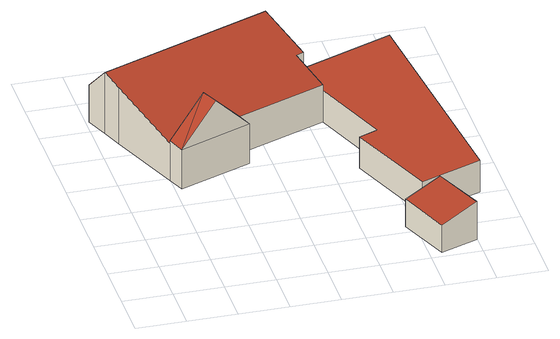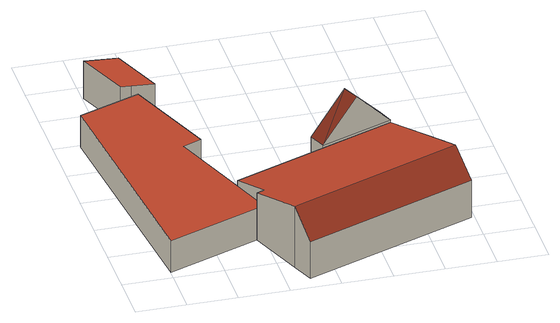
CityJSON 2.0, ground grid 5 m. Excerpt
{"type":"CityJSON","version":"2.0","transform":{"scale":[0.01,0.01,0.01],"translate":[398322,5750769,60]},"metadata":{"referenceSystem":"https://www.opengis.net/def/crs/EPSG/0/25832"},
"CityObjects":{
"building1":{"type":"Building","attributes":{"Gemeindeschluessel":"05558044","Geometrietyp2DReferenz":"3000","function":"31001_1000"},"address":[{"country":"Germany","locality":"Senden","thoroughfareNumber":"35","thoroughfareName":"Bredenbeck"}],"children":["building1-1","building1-2"]},
"building1-1":{"type":"BuildingPart","attributes":{"roofType":"3100","measuredHeight":6.69},"parents":["building1"],"geometry":[{"type":"Solid","lod":"2","boundaries":[[[[0,1,2,3]],[[4,5,6,7]],[[8,9,5,4]],[[10,11,9,8]],[[12,13,11,10]],[[14,15,13,12]],[[16,17,15,14]],[[18,19,17,16]],[[3,2,19,18]],[[12,10,8,14]],[[4,7,0,3,18,16,14,8]],[[1,6,5,9,11,13,15,17,19,2]],[[1,0,7,6]]]],"semantics":{"surfaces":[{"type":"WallSurface"},{"type":"RoofSurface"},{"type":"GroundSurface"},{"type":"ClosureSurface"}],"values":[[0,0,0,0,0,0,0,0,0,1,1,2,3]]}}]},
"building1-2":{"type":"BuildingPart","attributes":{"roofType":"3100","measuredHeight":8.22},"parents":["building1"],"geometry":[{"type":"Solid","lod":"2","boundaries":[[[[20,21,1,0,22]],[[23,24,21,20]],[[25,7,6,24,23]],[[20,26,23]],[[25,27,22]],[[26,20,22]],[[22,27,26]],[[23,26,27]],[[27,25,23]],[[21,24,6,1]],[[7,25,22,0]],[[1,6,7,0]]]],"semantics":{"surfaces":[{"type":"WallSurface"},{"type":"RoofSurface"},{"type":"GroundSurface"},{"type":"ClosureSurface"}],"values":[[0,0,0,0,0,1,1,1,1,2,0,3]]}}]},
"building2":{"type":"Building","attributes":{"Gemeindeschluessel":"05558044","Geometrietyp2DReferenz":"3000","function":"31001_2460","roofType":"2100","measuredHeight":4.12},"geometry":[{"type":"Solid","lod":"2","boundaries":[[[[28,29,30,31]],[[32,33,29,28]],[[34,35,33,32]],[[36,37,35,34]],[[31,30,37,36]],[[34,32,28,31,36]],[[29,33,35,37,30]]]],"semantics":{"surfaces":[{"type":"WallSurface"},{"type":"RoofSurface"},{"type":"GroundSurface"}],"values":[[0,0,0,0,0,1,2]]}}]},
"building3":{"type":"Building","attributes":{"Gemeindeschluessel":"05558044","Geometrietyp2DReferenz":"3000","function":"31001_1310","roofType":"1000","measuredHeight":3.45},"geometry":[{"type":"Solid","lod":"2","boundaries":[[[[38,39,40,41]],[[42,43,39,38]],[[44,45,43,42]],[[46,47,45,44]],[[48,49,47,46]],[[50,51,49,48]],[[52,53,51,50]],[[41,40,53,52]],[[50,48,46,44,42,38,41,52]],[[39,43,45,47,49,51,53,40]]]],"semantics":{"surfaces":[{"type":"WallSurface"},{"type":"RoofSurface"},{"type":"GroundSurface"}],"values":[[0,0,0,0,0,0,0,0,1,2]]}}]}
},
"vertices":[
[1219,2254,467],[1219,2254,62],[2141,2610,62],[2141,2610,467],[201,2721,673],[201,2721,62],[491,1972,62],[491,1972,467],[119,2934,731],[119,2934,62],[28,3168,468],[28,3168,62],[1763,3841,467],[1763,3841,62],[1853,3606,731],[1853,3606,62],[2069,3042,577],[2069,3042,62],[1991,3012,577],[1991,3012,62],
[1289,2072,493],[1289,2072,62],[1219,2254,493],[562,1790,493],[562,1790,62],[491,1972,493],[925,1931,884],[855,2113,884],
[2403,594,370],[2403,594,70],[2614,56,70],[2614,56,370],[2655,692,445],[2655,692,70],[2777,740,481],[2777,740,70],[2989,203,482],[2989,203,70],
[2446,1796,408],[2446,1796,63],[2259,1722,63],[2259,1722,408],[2141,2610,408],[2141,2610,63],[1991,3012,408],[1991,3012,63],[2069,3042,408],[2069,3042,63],[2996,3403,408],[2996,3403,63],[3238,1020,408],[3238,1020,63],[2618,788,408],[2618,788,63]
]}
